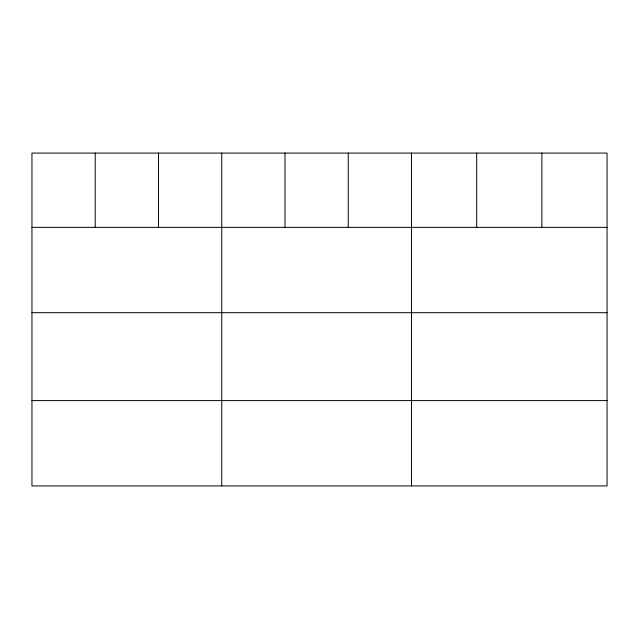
<?xml version="1.0" encoding="UTF-8"?>
<svg xmlns="http://www.w3.org/2000/svg" width="639" height="639" viewBox="0 0 639 639"><rect width="100%" height="100%" fill="white"/><g stroke="black" fill="none" stroke-linecap="round" stroke-linejoin="round"><path stroke-width="0.96" d="M607.05 227.364L607.05 485.92L31.95 485.92L31.95 153.08L607.05 153.08L607.05 227.364L31.95 227.364M31.95 312.687L607.05 312.687M31.95 400.597L607.05 400.597M541.872 153.08L541.872 227.364M476.694 153.08L476.694 227.364M411.516 153.08L411.516 485.92M348.255 153.08L348.255 227.364M284.994 153.08L284.994 227.364M221.733 153.08L221.733 485.92M158.472 153.08L158.472 227.364M95.211 153.08L95.211 227.364"/></g></svg>
